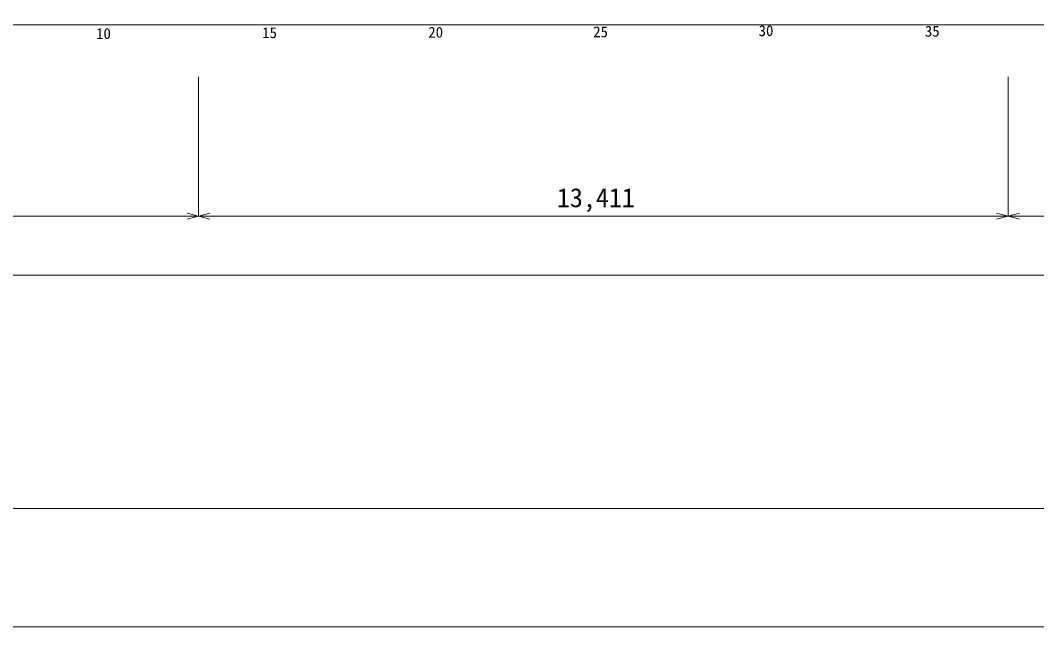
# Model space of a CAD drawing. Units: millimetres, scale not verified. Extents: x -51050 to 51050, y -29700 to 29700.
# Drawn here: x -35272 to -18083, y -29700 to -19442 of the extents above; entities that cross this region are included whole.
import ezdxf
from ezdxf.enums import TextEntityAlignment as Align

# ---------------------------------------------------------------- set-up
doc = ezdxf.new("R2010")
doc.units = ezdxf.units.MM
doc.header["$LTSCALE"] = 100
for name, color, linetype, lineweight in [('0-2_sunpou', 7, 'Continuous', 18), ('0-3_keijou', 7, 'Continuous', 18), ('0-4_frame', 7, 'Continuous', 18)]:
    doc.layers.add(name, color=color, linetype=linetype, lineweight=lineweight)
doc.styles.add('ＭＳ ゴシック', font='')
doc.styles.get('ＭＳ ゴシック').set_extended_font_data('MS Gothic')

msp = doc.modelspace()

# ---------------------------------------------------------------- linework, layer by layer
at = {"layer": '0-2_sunpou'}
for p, q in [((-32258.4, -20395.3), (-32258.4, -22753.6)), ((-18568.1, -20395.3), (-18568.1, -22753.6)), ((28607.6, -22753.6), (-39726.4, -22753.6)), ((-32258.4, -22753.6), (-32451.6, -22701.9)), ((-32258.4, -22753.6), (-32451.6, -22805.4)), ((-32258.4, -22753.6), (-32065.3, -22701.9)), ((-32258.4, -22753.6), (-32065.3, -22805.4)), ((-18568.1, -22753.6), (-18761.3, -22701.9)), ((-18568.1, -22753.6), (-18761.3, -22805.4)), ((-18568.1, -22753.6), (-18375, -22701.9)), ((-18568.1, -22753.6), (-18375, -22805.4)), ((33019.6, -23753.6), (-42024.4, -23753.6))]:
    msp.add_line(p, q, dxfattribs=at)
at = {"layer": '0-3_keijou'}
msp.add_line((-39656.3, -19517.4), (-14159.1, -19517.4), dxfattribs=at)
msp.add_line((-39656.3, -19517.4), (-14159.1, -19517.4), dxfattribs=at)
at = {"layer": '0-4_frame'}
for points in [[(-51049.6, -29699.5), (51050.4, -29699.5), (51050.4, 29700.5), (-51049.6, 29700.5)], [(-49049.6, -27699.5), (49050.4, -27699.5), (49050.4, 27700.5), (-49049.6, 27700.5)]]:
    msp.add_lwpolyline(points, close=True, dxfattribs=at)

# ---------------------------------------------------------------- texts
at = {"layer": '0-2_sunpou', "style": 'ＭＳ ゴシック'}
for s, height, p in [('10', 183.3, (-33990.1, -19812.4)), ('15', 183.3, (-31181.3, -19798.3)), ('20', 183.3, (-28372.4, -19789.9)), ('25', 183.3, (-25583.7, -19783.3)), ('30', 183.3, (-22785.6, -19764.2)), ('35', 183.3, (-19973.5, -19773.6)), ('13,411', 322.6, (-26197.2, -22700.7))]:
    msp.add_text(s, height=height, dxfattribs=at).set_placement(p, align=Align.BOTTOM_LEFT)

doc.saveas('drawing.dxf')
